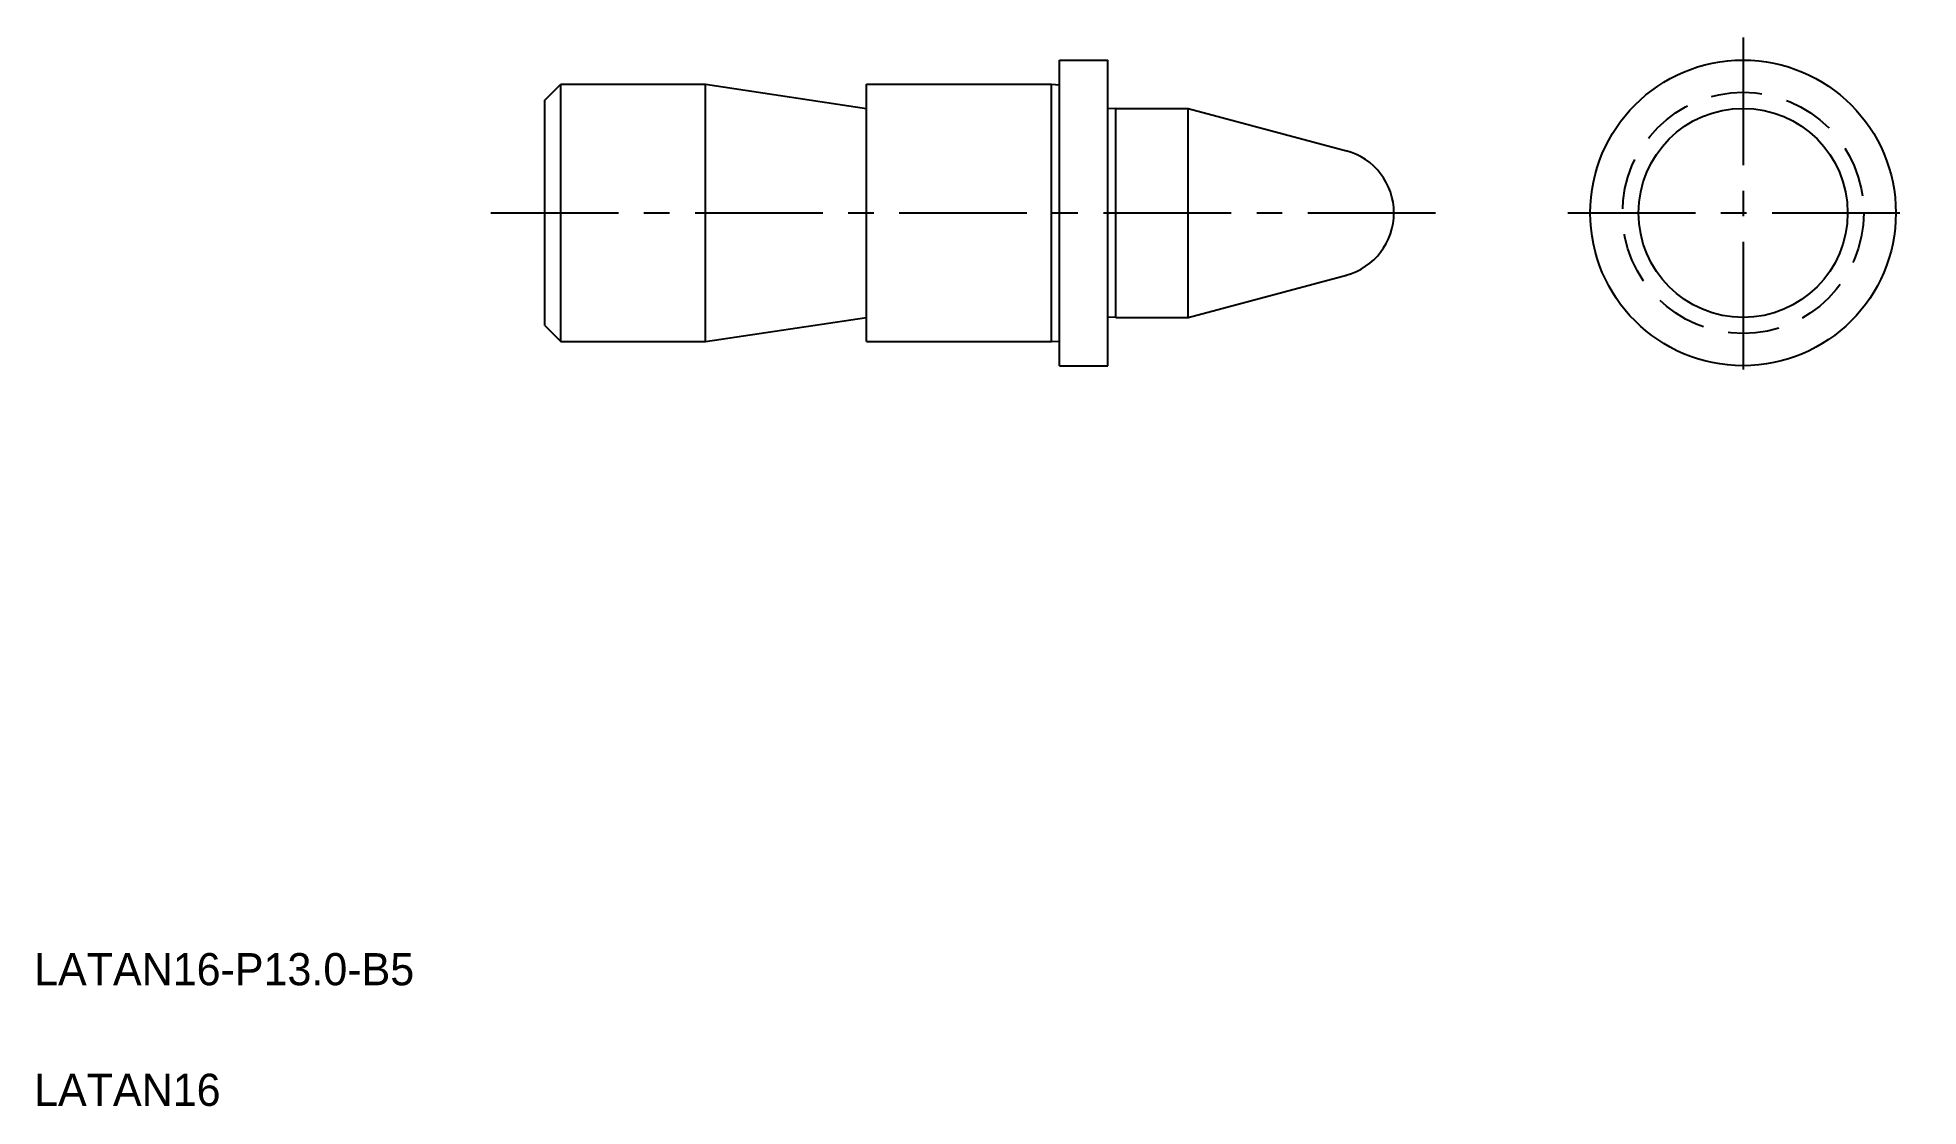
# Model space of a CAD drawing. Extents: x 5 to 122, y 5 to 71.
import ezdxf

# ---------------------------------------------------------------- set-up
doc = ezdxf.new("R2010")
doc.units = 0
doc.header["$LTSCALE"] = 0.25
doc.linetypes.add('CENTER', pattern=[50.8, 31.75, -6.35, 6.35, -6.35])
doc.linetypes.add('DASHED', pattern=[19.05, 12.7, -6.35])
doc.layers.get('0').update_dxf_attribs({"linetype": 'CONTINUOUS'})
doc.layers.add('CENTER', color=1, linetype='CENTER')

msp = doc.modelspace()

# ---------------------------------------------------------------- linework, layer by layer
at = {"linetype": 'CONTINUOUS'}
for p, q in [((68.76, 51.01), (68.76, 70.01)), ((68.76, 70.01), (71.76, 70.01)), ((71.76, 51.01), (71.76, 70.01)), ((36.76, 67.51), (37.76, 68.51)), ((37.76, 52.51), (37.76, 68.51)), ((37.76, 68.51), (46.76, 68.51)), ((46.76, 52.51), (46.76, 68.51)), ((46.76, 68.51), (56.76, 67.01)), ((56.76, 52.51), (56.76, 68.51)), ((56.76, 68.51), (68.26, 68.51)), ((68.26, 52.51), (68.26, 68.51)), ((36.76, 53.51), (36.76, 67.51)), ((72.26, 67.01), (76.76, 67.01)), ((72.26, 54.01), (72.26, 67.01)), ((76.76, 67.01), (86.6, 64.37)), ((76.76, 54.01), (76.76, 67.01)), ((76.76, 54.01), (86.6, 56.64)), ((46.76, 52.51), (56.76, 54.01)), ((72.26, 54.01), (76.76, 54.01)), ((36.76, 53.51), (37.76, 52.51)), ((37.76, 52.51), (46.76, 52.51)), ((56.76, 52.51), (68.26, 52.51)), ((68.76, 51.01), (71.76, 51.01))]:
    msp.add_line(p, q, dxfattribs=at)
for p, q in [((68.26, 68.51), (68.76, 68.48)), ((72.26, 67.01), (71.76, 66.98)), ((79.22, 66.35), (79.22, 66.35)), ((81.68, 65.69), (81.68, 65.69)), ((72.26, 54.01), (71.76, 54.03)), ((68.26, 52.51), (68.76, 52.53))]:
    msp.add_line(p, q)
for radius in [9.5, 6.5]:
    msp.add_circle((111.27, 60.51), radius, dxfattribs=at)
at = {"color": 3, "linetype": 'DASHED'}
msp.add_circle((111.27, 60.51), 7.5, dxfattribs=at)
at = {"linetype": 'CONTINUOUS'}
msp.add_arc((85.56, 60.51), 4, 285, 75, dxfattribs=at)
at = {"layer": 'CENTER', "color": 1, "linetype": 'CENTER'}
for p, q in [((111.27, 71.41), (111.27, 49.61)), ((33.4, 60.51), (92.2, 60.51)), ((100.37, 60.51), (122.17, 60.51))]:
    msp.add_line(p, q, dxfattribs=at)

# ---------------------------------------------------------------- texts
for s, p in [('LATAN16-P13.0-B5', (5, 12.5)), ('LATAN16', (5, 5))]:
    msp.add_text(s, height=2).set_placement(p)

doc.saveas('drawing.dxf')
